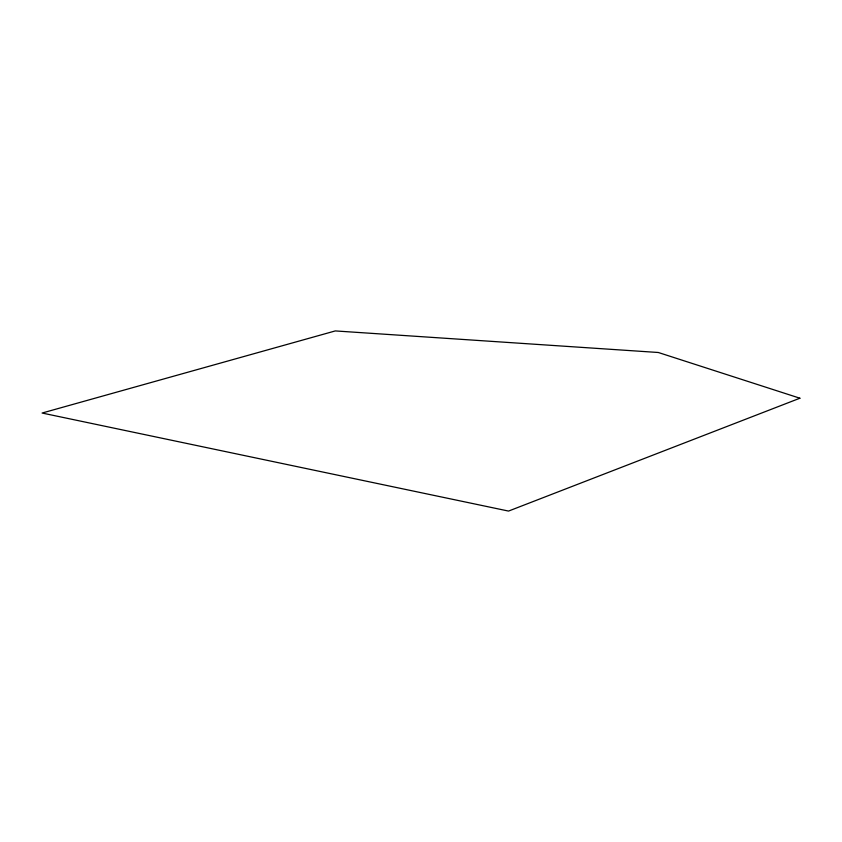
<?xml version="1.0" encoding="UTF-8"?>
<svg xmlns="http://www.w3.org/2000/svg" width="842" height="842" viewBox="0 0 842 842"><rect width="100%" height="100%" fill="white"/><g stroke="black" fill="none" stroke-linecap="round" stroke-linejoin="round"><path stroke-width="1.26" d="M799.9 398.213L508.536 511.073L42.1 413.033L335.284 330.927L658.318 352.493L799.9 398.213"/></g></svg>
